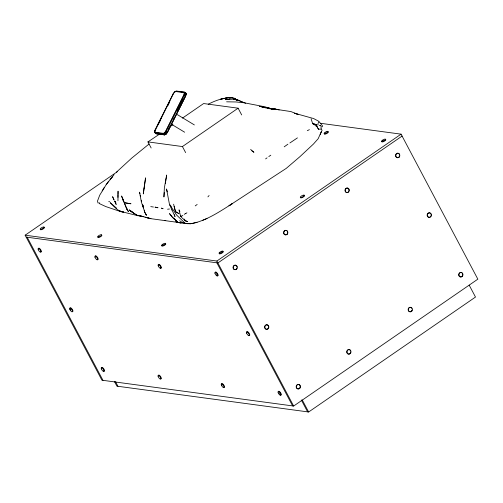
<?xml version="1.0" encoding="UTF-8"?>
<svg xmlns="http://www.w3.org/2000/svg" width="503" height="503" viewBox="0 0 503 503"><rect width="100%" height="100%" fill="white"/><g stroke="black" fill="none" stroke-linecap="round" stroke-linejoin="round"><path stroke-width="0.75" d="M117.998 193.938L118.06 191.184L117.966 200.728M158.131 133.76L157.408 133.502L159.187 133.867M180.715 215.561L180.703 216.347L182.073 217.912L185.582 220.911L187.644 221.584L184.758 220.477L185.582 220.911L184.123 219.05M322.379 126.831L322.392 125.662L319.065 121.688L317.978 123.612M185.928 93.703L185.689 92.936L184.192 92.074L176.559 91.043L174.849 91.86M184.915 93.218C186.531 93.564 186.418 95.998 184.846 93.948L184.576 92.244M185.739 94.061L186.028 93.904M117.96 194.655L117.954 197.377M180.791 215.372L180.74 216.064L181.199 216.321M165.418 183.532L165.77 180.376L165.688 180.835M185.965 93.854L185.362 96.312L167.122 132.597L164.638 134.76L163.588 134.125L155.458 133.15L154.735 132.006M186.022 94.797L186.097 94.03M164.242 192.517L163.921 196.987L164.362 187.959L166.631 175.031L166.304 177.534M158.715 123.323L158.665 123.744M158.697 123.468L158.715 123.876M181.464 101.556L182.488 99.839M183.061 100.518L183.073 100.078M183.142 100.374L183.023 99.94M98.06 203.105L97.475 201.112L99.713 195.208L106.177 184.676L114.112 174.623M142.632 204.444L142.588 205.501L144.669 211.82L144.273 210.153M181.174 102.637L179.552 105.334L179.804 105.976M179.577 105.347L179.621 105.775M185.425 93.181L185.701 93.351L184.192 92.074M181.69 103.115L181.608 103.423L181.646 102.97M164.802 133.364L165.99 134.049L166.411 133.163L166.694 133.37L165.424 132.704L163.588 134.125M177.427 109.648L178.76 106.9M177.484 109.497L177.773 110.132M166.216 178.093L165.808 180.294M185.978 93.627L185.689 92.936M316.161 126.712L316.632 124.65L313.803 123.832L315.079 124.467M171.988 209.839L175.019 216.63L174.321 214.75M154.805 131.277L173.233 94.042A3.024 1.302 -58.8 0 1 175.949 91.559L183.564 92.583A3.024 1.302 -58.8 0 1 183.608 95.438L165.864 130.849A3.024 1.302 -58.8 0 1 163.148 133.326L155.534 132.302A3.024 1.302 -58.8 0 1 155.49 129.447M165.424 132.704L184.846 93.948M185.959 94.633L185.4 96.438L184.249 95.633M185.462 95.476L185.783 95.62L186.022 94.746M164.173 133.848L165.493 134.483L165.28 134.194M181.684 101.317L181.853 101.983M167.411 105.844L169.316 102.008M179.728 105.221L179.885 105.951M179.584 107.416L179.665 106.925M179.716 107.265L178.364 109.855M320.241 134.508L321.48 131.327L318.179 138.696L313.457 144.028L299.813 156.766L286.22 168.398L228.972 205.784L232.135 203.759C221.974 210.197 211.826 216.994 200.464 221.138C193.856 223.571 185.708 225.684 179.646 220.723M321.254 131.912L322.096 130.214M158.979 122.719L160.193 120.305M159.036 122.751L160.224 120.311M167.587 105.712L168.826 103.241M167.581 105.592L169.379 101.996M167.983 105.008L168.876 103.209M159.652 134.037L162.262 134.257M179.602 105.196L180.753 102.901M181.558 101.298L182.174 99.984M168.769 128.9L169.467 127.511M173.296 119.871L173.988 118.488M177.817 110.849L179.558 107.378M181.577 103.411L180.432 105.699L181.677 103.423M182.338 101.82L184.079 98.349M166.48 131.082L167.656 131.843L185.362 96.312M167.656 131.843L185.444 96.387M163.091 134.175C162.978 135.144 165.908 134.735 164.569 134.666L164.292 134.496M166.933 132.452L167.38 131.679M167.21 132.647C168.373 129.931 166.965 134.672 166.003 131.918M160.174 133.521L160.086 133.855L160.281 133.584M102.172 190.876L104.391 187.267M185.783 95.62L184.614 94.778M183.098 99.996L182.331 100.028M182.3 101.92L183.098 100.493L182.583 99.751M155.458 133.15C156.031 134.32 159.388 133.484 157.854 133.741M108.667 181.187L106.177 184.676M167.172 132.629L165.921 134.037M166.65 133.408L167.21 132.622M207.902 196.88L209.091 195.516M165.99 134.049L166.688 133.333M178.842 106.781L179.596 106.799M179.049 106.68L177.603 109.937M116.476 172.133L131.692 158.131L149.07 144.009M169.392 101.895L169.807 101.7M182.268 99.908L182.595 99.789M165.298 134.515L166.122 133.924M165.437 134.521L166.116 133.98M155.075 132.981L156.898 133.716M195.227 205.89L197.163 204.476M265.59 158.904L267.062 157.835M185.752 213.624L186.902 212.794M284.208 146.819L287.905 144.185M181.809 216.07L182.878 215.322M151.151 147.97L147.939 141.903L159.621 134.049L159.256 133.993M169.706 126.913L172.906 124.706M182.507 118.092L203.633 103.543L238.114 108.189L241.685 114.929M320.348 123.273L401.073 134.156L477.85 279.159L293.651 406.047L101.927 380.193L25.15 235.19L117.57 171.523M147.939 141.903L182.426 146.555L238.114 108.189M25.15 235.19L216.875 261.038L401.073 134.156M402.086 136.062L217.887 262.95L26.162 237.095M114.451 381.507L116.91 386.147L308.635 411.995L475.498 297.053L469.18 285.132M289.885 142.978L297.443 137.879M268.791 156.546L270.796 155.207M178.949 106.667L179.294 106.573M184.23 214.353L185.72 213.429M178.251 110.082L177.785 110.163L178.131 110.151M180.357 105.919L179.898 105.988L180.244 105.982M182.293 101.971L181.809 102.084M208.248 104.228C215.121 100.65 222.659 97.871 230.481 97.727L228.796 97.777L233.694 97.878L237.573 100.449M307.302 130.692L309.402 129.655M164.638 134.76L165.556 134.364M207.035 218.447L202.822 220.264M156.226 133.238L154.823 132.585M197.082 222.238L192.63 223.326M317.795 128.127L318.651 129.397L320.166 129.032L321.763 129.554L320.939 127.856L321.417 126.555L320.065 125.48M223.301 98.626L220.654 99.198L225.564 98.154M190.046 223.778L192.14 223.382L190.216 223.734M181.941 102.103L182.325 101.763M227.457 97.89L225.099 98.274L227.186 97.934M318.368 124.794L316.544 124.907M167.562 209.223L169.461 209.003M164.141 134.817L164.984 134.691M228.658 99.581L225.684 99.644L234.593 99.034L238.554 100.229L242.817 102.329M226.601 101.813L236.083 101.964L244.238 102.807L264.207 106.661L271.262 108.723M157.703 133.559L157.791 133.628M157.294 133.685L157.911 133.691M158.162 133.622L158.564 133.855M161.029 134.2L160.702 133.98L161.117 134.037M161.023 134.037L161.507 134.119M161.287 134.119L161.696 134.106M161.991 134.182L162.331 134.307L161.847 134.251M179.194 106.554L179.628 106.699M187.826 223.59L190.266 223.703M270.859 108.61L272.852 108.881L267.42 108.497L275.33 109.17M136.3 214.863L137.231 215.46L140.683 215.925L137.231 215.46L132.754 212.505L137.231 215.46L143.871 216.661L139.935 215.837L150.925 218.642L145.097 217.233L150.146 218.572L181.067 222.835L179.634 222.716M186.412 223.477L179.929 222.911L175.773 221.628L178.955 222.659M264.553 107.579L263.528 107.485L276.769 109.396L270.356 108.635L273.896 109.377M164.494 220.44L165.789 220.559M272.079 108.698L273.601 108.855M261.956 107.302L266.326 107.805M98.821 202.885L99.72 202.998M184.947 92.778L185.305 92.766M164.519 134.741L156.464 133.609M156.508 133.785L164.38 134.842M317.022 126.725L318.651 129.397M274.399 109.05L273.821 108.969L290.923 111.572L298.015 114.414L294.475 113.213L313.614 118.551L318.883 121.349M235.549 99.223L233.706 98.953L235.549 99.223L237.07 100.512L235.14 99.122L245.615 103.228M150.762 206.614L153.44 207.016M268.696 108.132L270.168 108.397M272.33 108.811L259.284 106.284L262.698 106.894M275.223 109.107L276.769 109.396M267.621 107.604L265.553 107.196M159.709 134.068L159.382 133.955M270.91 108.522L272.739 108.925L270.884 108.51L272.343 108.868M277.386 109.535L279.228 109.956M109.773 201.816L108.742 201.577M124.675 202.803L130.981 203.765L124.474 202.759M319.418 125.316L320.738 125.719M160.727 134.043L161.212 134.075M157.332 133.547L157.609 133.729L157.2 133.559M159.816 133.811L158.841 133.635M178.244 213.303L178.974 213.574L175.233 211.493L177.584 212.976M237.02 100.166L237.341 100.292M235.203 99.456L233.065 98.619L236.36 99.908M181.954 102.034L181.627 101.895M181.841 102.09L181.501 101.832M159.929 133.848L160.294 133.949M185.242 92.709L185.733 93.005M185.387 92.923L185.764 93.086M185.393 93.011L185.764 93.174M185.381 93.105L185.745 93.269M156.603 133.477L156.955 133.641L156.678 133.471M156.125 133.616L156.754 133.811M99.38 203.602L105.768 206.563L120.657 211.593L122.405 211.725L120.437 211.467L119.048 210.493L120.28 211.335L138.136 215.774L136.917 215.171M171.938 210.103L169.41 204.067L166.531 188.971L167.273 191.85M312.765 123.669L317.072 126.423M312.759 123.681L313.79 124.26L312.589 123.373L311.068 118.758M236.58 99.839L235.272 99.097L236.366 99.726M180.998 216.277L180.527 216.007L179.03 209.864L179.873 211.574M132.1 211.87L129.17 210.109L134.314 213.674L129.353 209.984L132.201 211.933M184.821 92.634L185.94 93.325L186.091 94.105M176.478 114.099L194.372 124.933M171.391 124.191L184.645 132.22M161.482 117.457L157.728 124.945M235.888 99.38L237.542 100.487M185.066 223.194L176.591 215.032L169.907 204.947L171.196 206.406M119.242 210.455L120.657 211.593L123.719 212.077C117.803 211.625 114.194 206.5 110.27 202.715L116.709 208.299M174.007 218.704L177.263 221.584L172.667 217.604L169.486 213.618L172.158 216.831M175.17 219.704L175.943 220.44L172.56 217.246M250.683 149.341L251.965 150.793M181.614 101.952L181.432 101.549M185.626 92.879L186.003 93.552M156.043 133.27L156.288 133.66M155.873 133.226L156.207 133.647M182.426 146.555L185.632 152.623M302.316 400.074L308.635 411.995M301.291 399.935L307.603 411.856M216.875 261.038L293.651 406.047M216.856 262.805L292.62 405.902M115.483 381.645L117.935 386.285M27.187 237.234L102.958 380.331M123.21 200.232L122.273 197.666L123.518 201.062L121.588 195.981L123.851 201.76M142.915 206.173L143.11 206.991L142.77 205.582L143.556 207.884M124.178 202.652L126.366 208.097L128.485 211.769L126.423 208.085L127.02 209.292L124.034 202.093M139.972 193.554L139.532 192.184L141.393 202.043L142.412 205.161L143.242 205.513L142.538 204.727M141.381 200.251L141.664 201.326M174.422 207.33L174.189 206.419L175.516 211.92L173.617 204.199M140.28 195.183L140.595 196.478M124.096 201.879L124.216 202.369M317.248 126.756L317.368 127.492M185.877 93.269L186.016 94.231M44.151 227.4A2.257 0.654 -27.9 0 1 42.705 229.179A2.257 0.654 -27.9 0 1 40.466 229.337M101.304 235.153A2.257 0.654 -27.9 0 1 100.437 236.781A2.257 0.654 -27.9 0 1 97.94 237.089M165.21 243.766A2.257 0.654 -27.9 0 1 164.349 245.401A2.257 0.654 -27.9 0 1 161.847 245.703M162.771 244.816A2.257 0.654 -27.9 0 1 163.255 244.515M222.684 251.519A2.257 0.654 -27.9 0 1 222.835 252.431A2.257 0.654 -27.9 0 1 220.138 253.852A2.257 0.654 -27.9 0 1 219.515 253.185M219.83 252.883A2.257 0.654 -27.9 0 1 220.245 252.569M221.773 251.764A2.257 0.654 -27.9 0 1 222.263 251.607M303.95 195.541A2.257 0.654 -27.9 0 1 303.089 197.17A2.257 0.654 -27.9 0 1 300.587 197.478M327.736 131.811A2.257 0.654 -27.9 0 1 327.893 132.723A2.257 0.654 -27.9 0 1 325.196 134.144A2.257 0.654 -27.9 0 1 324.573 133.477M324.888 133.176A2.257 0.654 -27.9 0 1 325.303 132.861M326.831 132.056A2.257 0.654 -27.9 0 1 327.315 131.899M385.21 139.564A2.257 0.654 -27.9 0 1 385.367 140.475A2.257 0.654 -27.9 0 1 382.67 141.89A2.257 0.654 -27.9 0 1 382.047 141.23M382.777 140.614A2.257 0.654 -27.9 0 1 383.261 140.306M101.631 367.825A2.257 0.811 55.4 0 1 102.964 367.9A2.257 0.811 55.4 0 1 104.498 370.485A2.257 0.811 55.4 0 1 103.436 370.856M158.42 375.483A2.257 0.811 55.4 0 1 160.595 376.571A2.257 0.811 55.4 0 1 160.57 378.74M221.641 384.009A2.257 0.811 55.4 0 1 222.974 384.085A2.257 0.811 55.4 0 1 224.508 386.662A2.257 0.811 55.4 0 1 223.445 387.04M222.056 385.317A2.257 0.811 55.4 0 1 221.829 384.826M278.429 391.667A2.257 0.811 55.4 0 1 280.435 392.51A2.257 0.811 55.4 0 1 280.881 395.018M280.586 394.918A2.257 0.811 55.4 0 1 280.234 394.698M279.486 393.943A2.257 0.811 55.4 0 1 279.14 393.472M70.112 308.578A2.257 0.811 55.4 0 1 71.024 307.981A2.257 0.811 55.4 0 1 72.822 310.433A2.257 0.811 55.4 0 1 72.218 311.458M70.772 310.011A2.257 0.811 55.4 0 1 70.477 309.508M246.91 332.414A2.257 0.811 55.4 0 1 247.822 331.817A2.257 0.811 55.4 0 1 249.62 334.275A2.257 0.811 55.4 0 1 249.016 335.294M38.492 248.576A2.257 0.811 55.4 0 1 40.668 249.664A2.257 0.811 55.4 0 1 40.649 251.833M95.331 256.612A2.257 0.811 55.4 0 1 96.362 256.102A2.257 0.811 55.4 0 1 98.123 258.756A2.257 0.811 55.4 0 1 97.085 259.265M158.508 264.76A2.257 0.811 55.4 0 1 159.835 264.836A2.257 0.811 55.4 0 1 161.369 267.414A2.257 0.811 55.4 0 1 160.306 267.791M158.69 265.578A2.257 0.811 55.4 0 1 158.552 265.131M215.29 272.419A2.257 0.811 55.4 0 1 217.466 273.506A2.257 0.811 55.4 0 1 217.447 275.669M216.724 275.116A2.257 0.811 55.4 0 1 216.347 274.701M299.166 384.669A2.257 1.999 -82.3 0 1 299.907 385.461M300.109 385.996A2.257 1.999 -82.3 0 1 300.115 387.159M299.914 387.712A2.257 1.999 -82.3 0 1 297.33 388.725A2.257 1.999 -82.3 0 1 296.286 385.958A2.257 1.999 -82.3 0 1 298.681 384.462M350.163 353.358A2.257 1.999 -82.3 0 1 347.322 353.471A2.257 1.999 -82.3 0 1 347.309 350.289A2.257 1.999 -82.3 0 1 350.151 350.176M350.472 350.629A2.257 1.999 -82.3 0 1 350.673 351.163M350.679 352.326A2.257 1.999 -82.3 0 1 350.478 352.88M412.076 310.037A2.257 1.999 -82.3 0 1 409.14 311.52A2.257 1.999 -82.3 0 1 408.713 307.993A2.257 1.999 -82.3 0 1 411.869 308.333M460.71 276.946A2.257 1.999 -82.3 0 1 458.761 274.192A2.257 1.999 -82.3 0 1 461.697 272.708M462.112 273.054A2.257 1.999 -82.3 0 1 461.226 276.851M268.017 325.384A2.257 1.999 -82.3 0 1 267.294 329.119A2.257 1.999 -82.3 0 1 264.603 326.912A2.257 1.999 -82.3 0 1 267.596 325.045M430.555 216.611A2.257 1.999 -82.3 0 1 427.72 216.724A2.257 1.999 -82.3 0 1 427.707 213.542A2.257 1.999 -82.3 0 1 430.543 213.429M430.864 213.882A2.257 1.999 -82.3 0 1 431.065 214.416M431.071 215.58A2.257 1.999 -82.3 0 1 430.876 216.133M236.46 268.942A2.257 1.999 -82.3 0 1 233.618 269.055A2.257 1.999 -82.3 0 1 233.612 265.873A2.257 1.999 -82.3 0 1 236.448 265.76M236.768 266.213A2.257 1.999 -82.3 0 1 236.97 266.747M236.976 267.91A2.257 1.999 -82.3 0 1 236.775 268.464M286.125 234.731A2.257 1.999 -82.3 0 1 283.717 233.423A2.257 1.999 -82.3 0 1 284.742 230.569A2.257 1.999 -82.3 0 1 287.332 231.38M287.534 231.914A2.257 1.999 -82.3 0 1 287.54 233.084M287.339 233.631A2.257 1.999 -82.3 0 1 286.609 234.486M347.523 192.435A2.257 1.999 -82.3 0 1 345.02 189.971A2.257 1.999 -82.3 0 1 348.145 188.392A2.257 1.999 -82.3 0 1 348.007 192.19M399.501 155.955A2.257 1.999 -82.3 0 1 396.421 157.338A2.257 1.999 -82.3 0 1 396.408 153.654A2.257 1.999 -82.3 0 1 399.501 154.792M144.059 188.191L143.298 193.919L145.568 177.873L144.059 188.191M173.045 94.017L155.301 129.422A3.439 1.478 -58.8 0 0 155.352 132.666L162.966 133.691A3.439 1.478 -58.8 0 0 166.053 130.874L183.796 95.463A3.439 1.478 -58.8 0 0 183.746 92.219L176.132 91.194A3.439 1.478 -58.8 0 0 173.045 94.017M111.402 177.836L110.056 179.376L112.54 176.566L111.402 177.836M227.475 99.581L225.684 99.644L229.368 99.519L227.475 99.581M229.506 97.777L228.62 97.771L230.82 97.802L229.506 97.777M232.6 97.771L230.89 97.727L232.6 97.771M157.885 207.752L155.119 207.161L157.885 207.752M161.557 208.16L162.972 208.726L161.557 208.16M236.159 99.732L234.983 99.166L236.146 99.732M115.036 201.382L114.646 200.974L115.86 202.552L115.036 201.382M253.833 152.202L252.104 150.913L253.833 152.202M146.09 214.542L144.298 211.31L146.417 215.353L146.09 214.542M116.136 204.363L114.967 201.596L116.136 204.363M113.967 199.848L112.653 196.774L113.967 199.848M41.177 229.217A2.257 0.654 -27.9 0 0 44.182 227.149A2.257 0.654 -27.9 0 0 41.139 227.978A2.257 0.654 -27.9 0 0 41.177 229.217M98.657 236.97A2.257 0.654 -27.9 0 0 101.656 234.901A2.257 0.654 -27.9 0 0 98.613 235.725A2.257 0.654 -27.9 0 0 98.657 236.97M162.563 245.583A2.257 0.654 -27.9 0 0 165.562 243.515A2.257 0.654 -27.9 0 0 162.519 244.345A2.257 0.654 -27.9 0 0 162.563 245.583M220.037 253.336A2.257 0.654 -27.9 0 0 223.036 251.267A2.257 0.654 -27.9 0 0 219.993 252.091A2.257 0.654 -27.9 0 0 220.037 253.336M301.303 197.358A2.257 0.654 -27.9 0 0 304.302 195.29A2.257 0.654 -27.9 0 0 301.259 196.113A2.257 0.654 -27.9 0 0 301.303 197.358M325.089 133.628A2.257 0.654 -27.9 0 0 328.094 131.56A2.257 0.654 -27.9 0 0 325.051 132.383A2.257 0.654 -27.9 0 0 325.089 133.628M382.563 141.374A2.257 0.654 -27.9 0 0 385.568 139.312A2.257 0.654 -27.9 0 0 382.525 140.136A2.257 0.654 -27.9 0 0 382.563 141.374M101.386 368.944A2.257 0.811 55.4 0 0 103.882 371.453A2.257 0.811 55.4 0 0 102.656 368.322A2.257 0.811 55.4 0 0 101.386 368.944M158.175 376.602A2.257 0.811 55.4 0 0 160.671 379.111A2.257 0.811 55.4 0 0 159.445 375.98A2.257 0.811 55.4 0 0 158.175 376.602M221.395 385.128A2.257 0.811 55.4 0 0 223.892 387.631A2.257 0.811 55.4 0 0 222.666 384.506A2.257 0.811 55.4 0 0 221.395 385.128M278.184 392.78A2.257 0.811 55.4 0 0 280.68 395.289A2.257 0.811 55.4 0 0 279.454 392.158A2.257 0.811 55.4 0 0 278.184 392.78M69.816 309.32A2.257 0.811 55.4 0 0 72.313 311.829A2.257 0.811 55.4 0 0 71.086 308.697A2.257 0.811 55.4 0 0 69.816 309.32M246.615 333.162A2.257 0.811 55.4 0 0 249.111 335.664A2.257 0.811 55.4 0 0 247.885 332.533A2.257 0.811 55.4 0 0 246.615 333.162M38.247 249.695A2.257 0.811 55.4 0 0 40.743 252.204A2.257 0.811 55.4 0 0 39.517 249.073A2.257 0.811 55.4 0 0 38.247 249.695M95.036 257.354A2.257 0.811 55.4 0 0 97.532 259.862A2.257 0.811 55.4 0 0 96.306 256.731A2.257 0.811 55.4 0 0 95.036 257.354M158.256 265.88A2.257 0.811 55.4 0 0 160.759 268.388A2.257 0.811 55.4 0 0 159.526 265.257A2.257 0.811 55.4 0 0 158.256 265.88M215.045 273.538A2.257 0.811 55.4 0 0 217.541 276.04A2.257 0.811 55.4 0 0 216.315 272.915A2.257 0.811 55.4 0 0 215.045 273.538M299.851 388.222A2.257 1.999 -82.3 0 0 298.939 384.493A2.257 1.999 -82.3 0 0 296.493 387.348A2.257 1.999 -82.3 0 0 299.851 388.222M350.421 353.395A2.257 1.999 -82.3 0 0 349.503 349.667A2.257 1.999 -82.3 0 0 347.057 352.521A2.257 1.999 -82.3 0 0 350.421 353.395M411.819 311.099A2.257 1.999 -82.3 0 0 410.907 307.371A2.257 1.999 -82.3 0 0 408.455 310.225A2.257 1.999 -82.3 0 0 411.819 311.099M462.383 276.266A2.257 1.999 -82.3 0 0 461.471 272.538A2.257 1.999 -82.3 0 0 459.025 275.393A2.257 1.999 -82.3 0 0 462.383 276.266M268.288 328.597A2.257 1.999 -82.3 0 0 267.37 324.875A2.257 1.999 -82.3 0 0 264.924 327.723A2.257 1.999 -82.3 0 0 268.288 328.597M430.813 216.642A2.257 1.999 -82.3 0 0 429.902 212.914A2.257 1.999 -82.3 0 0 427.456 215.768A2.257 1.999 -82.3 0 0 430.813 216.642M236.718 268.979A2.257 1.999 -82.3 0 0 235.8 265.251A2.257 1.999 -82.3 0 0 233.354 268.099A2.257 1.999 -82.3 0 0 236.718 268.979M287.282 234.147A2.257 1.999 -82.3 0 0 286.364 230.418A2.257 1.999 -82.3 0 0 283.918 233.273A2.257 1.999 -82.3 0 0 287.282 234.147M348.68 191.85A2.257 1.999 -82.3 0 0 347.768 188.122A2.257 1.999 -82.3 0 0 345.322 190.977A2.257 1.999 -82.3 0 0 348.68 191.85M399.244 157.018A2.257 1.999 -82.3 0 0 398.332 153.289A2.257 1.999 -82.3 0 0 395.886 156.144A2.257 1.999 -82.3 0 0 399.244 157.018"/></g></svg>
